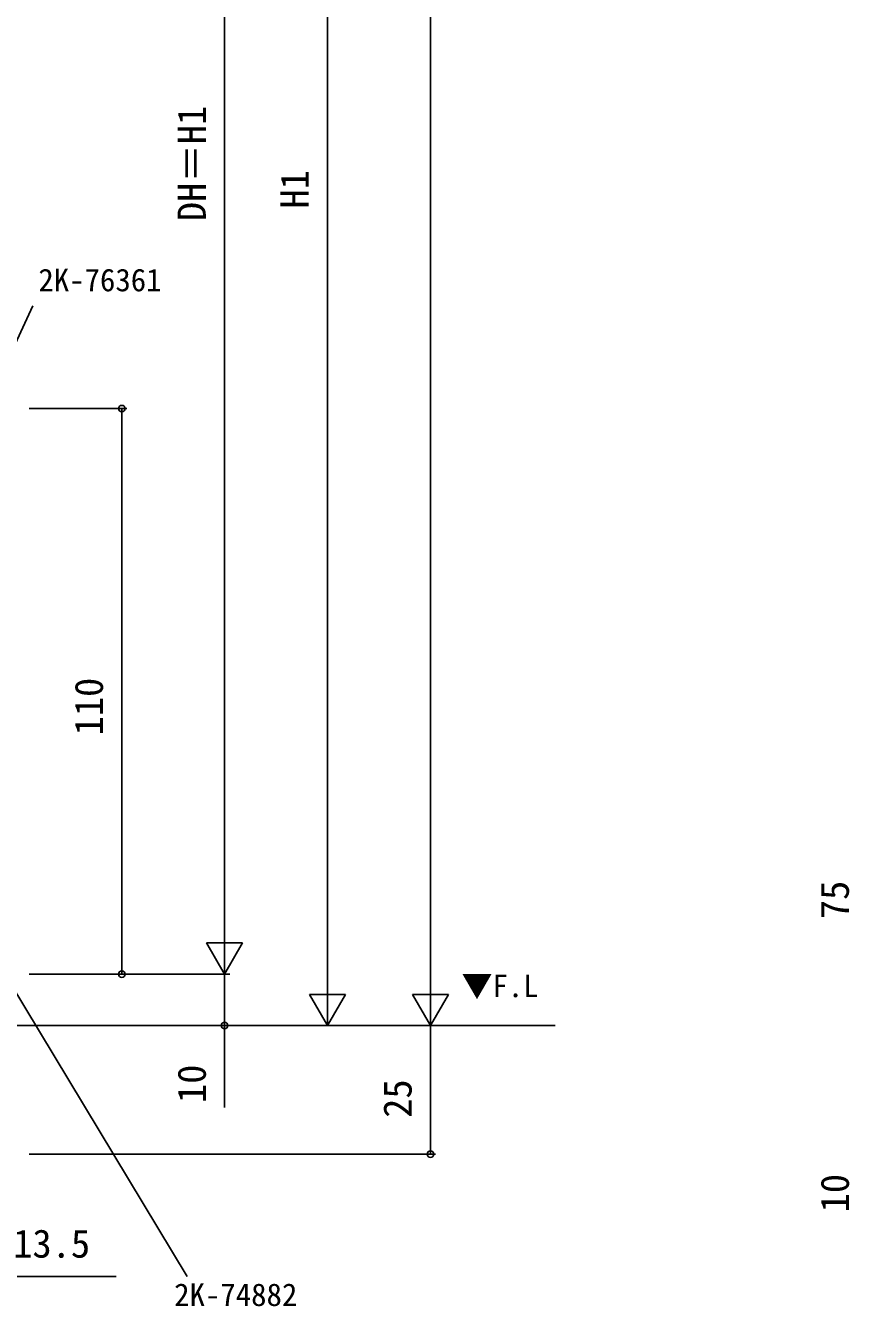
# Model space of a CAD drawing. Units: millimetres, scale not verified. Extents: x -437 to 438, y -681 to 679.
# Drawn here: x -250.4 to -90.3, y -129.8 to 119.3 of the extents above; entities that cross this region are included whole.
import ezdxf
from ezdxf.enums import TextEntityAlignment as Align

# ---------------------------------------------------------------- set-up
doc = ezdxf.new("R2010")
doc.units = ezdxf.units.MM
doc.header["$LTSCALE"] = 4
for name, color, linetype in [('0-1_USER1', 3, 'Continuous'), ('0-3_YKK_12', 2, 'Continuous'), ('0-6_YKK_D', 6, 'Continuous')]:
    doc.layers.add(name, color=color, linetype=linetype)
doc.styles.add('ＭＳ ゴシック', font='')
doc.styles.get('ＭＳ ゴシック').set_extended_font_data('MS Gothic')

msp = doc.modelspace()

# ---------------------------------------------------------------- linework, layer by layer
at = {"layer": '0-3_YKK_12'}
msp.add_line((-257.2, -75.2), (-147.474, -75.2), dxfattribs=at)
at = {"layer": '0-6_YKK_D'}
for p, q in [((-171.701, -68.2), (-171.701, 536.8)), ((-211.701, -58.2), (-211.701, 256.8)), ((-191.701, -68.2), (-191.701, 246.8)), ((-249.7, 44.8), (-230.7, 44.8)), ((-231.7, -65.2), (-231.7, 44.8)), ((-211.701, -65.2), (-211.701, -53.076)), ((-211.701, -65.2), (-215.201, -59.138)), ((-208.201, -59.138), (-215.201, -59.138)), ((-211.701, -65.2), (-208.201, -59.138)), ((-191.701, -75.2), (-191.701, -63.076)), ((-171.701, -75.2), (-171.701, -63.076)), ((-249.7, -65.2), (-210.701, -65.2)), ((-249.7, -65.2), (-230.7, -65.2)), ((-249.7, -65.2), (-210.701, -65.2)), ((-191.701, -75.2), (-195.201, -69.138)), ((-188.201, -69.138), (-195.201, -69.138)), ((-191.701, -75.2), (-188.201, -69.138)), ((-171.701, -75.2), (-175.201, -69.138)), ((-168.201, -69.138), (-175.201, -69.138)), ((-171.701, -75.2), (-168.201, -69.138)), ((-249.7, -75.2), (-190.701, -75.2)), ((-249.7, -75.2), (-170.701, -75.2)), ((-249.7, -75.2), (-210.701, -75.2)), ((-249.7, -75.2), (-170.701, -75.2)), ((-171.701, -75.2), (-171.701, -100.2)), ((-249.7, -100.2), (-170.701, -100.2))]:
    msp.add_line(p, q, dxfattribs=at)
for points in [[(-260.5, 40.004), (-259.424, 42.316), (-248.957, 64.8)], [(-260.5, -55.257), (-259.182, -57.44), (-218.991, -124)], [(-211.701, -65.2), (-211.701, -75.2), (-211.701, -91.125)], [(-269.701, -124), (-256.2, -124), (-232.775, -124)]]:
    msp.add_lwpolyline(points, dxfattribs=at)
for centre in [(-231.7, 44.8), (-231.7, -65.2), (-211.701, -75.2), (-171.701, -100.2)]:
    msp.add_circle(centre, 0.637, dxfattribs=at)

# ---------------------------------------------------------------- texts
at = {"layer": '0-1_USER1', "style": 'ＭＳ ゴシック'}
msp.add_text('▼F.L', height=4.399, dxfattribs=at).set_placement((-165.643, -70.995), align=Align.BOTTOM_LEFT)
at = {"layer": '0-6_YKK_D', "style": 'ＭＳ ゴシック'}
for s, p in [('DH＝H1', (-213.701, 81.253)), ('H1', (-193.701, 83.718)), ('110', (-233.7, -18.765)), ('75', (-88.701, -54.515)), ('10', (-213.701, -90.276)), ('25', (-173.701, -93.155)), ('10', (-88.701, -111.551))]:
    msp.add_text(s, height=5.499, rotation=90, dxfattribs=at).set_placement(p, align=Align.BOTTOM_LEFT)
for s, height, p in [('2K-76361', 4.399, (-247.9, 66.3)), ('13.5', 5.499, (-252.801, -122)), ('2K-74882', 4.399, (-221.51, -131.075))]:
    msp.add_text(s, height=height, dxfattribs=at).set_placement(p, align=Align.BOTTOM_LEFT)

doc.saveas('drawing.dxf')
